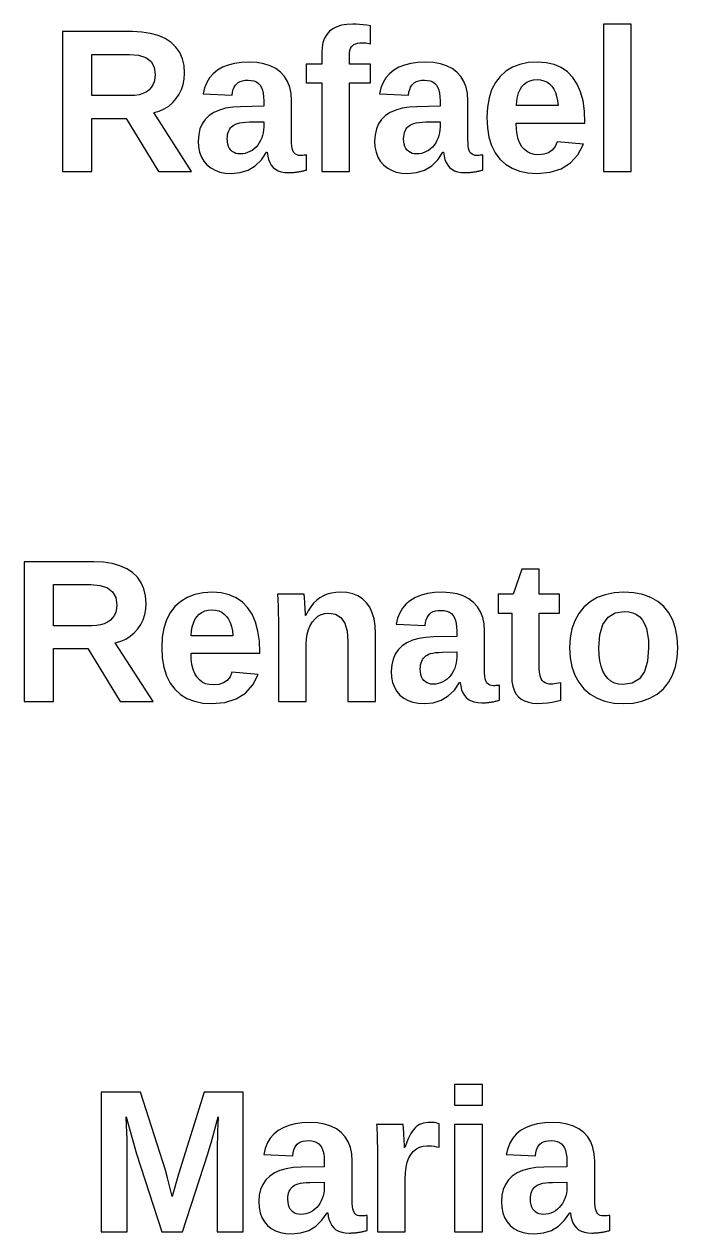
# Model space of a CAD drawing. Header units: metres. Extents: x 18 to 589, y 31 to 387.
# Drawn here: x 174.4 to 210.1, y 117.6 to 183.7 of the extents above; entities that cross this region are included whole.
import ezdxf

# ---------------------------------------------------------------- set-up
doc = ezdxf.new("R2010")
doc.units = ezdxf.units.M

msp = doc.modelspace()

# ---------------------------------------------------------------- linework, layer by layer
for p, q in [((180.278, 183.322), (176.459, 183.322)), ((176.459, 183.322), (176.459, 175.678)), ((180.8, 183.298), (180.278, 183.322)), ((181.272, 183.228), (180.8, 183.298)), ((191.057, 183.344), (190.905, 183.173)), ((191.244, 183.482), (191.057, 183.344)), ((191.466, 183.59), (191.244, 183.482)), ((191.723, 183.667), (191.466, 183.59)), ((192.015, 183.713), (191.723, 183.667)), ((192.343, 183.729), (192.015, 183.713)), ((192.518, 183.725), (192.343, 183.729)), ((192.703, 183.715), (192.518, 183.725)), ((192.896, 183.697), (192.703, 183.715)), ((193.098, 183.673), (192.896, 183.697)), ((193.308, 183.642), (193.098, 183.673)), ((193.308, 182.66), (193.308, 183.642)), ((207.569, 183.729), (206.045, 183.729)), ((206.045, 183.729), (206.045, 175.678)), ((207.569, 175.678), (207.569, 183.729)), ((181.694, 183.11), (181.272, 183.228)), ((182.067, 182.945), (181.694, 183.11)), ((182.389, 182.733), (182.067, 182.945)), ((182.656, 182.477), (182.389, 182.733)), ((190.701, 182.733), (190.651, 182.463)), ((190.786, 182.969), (190.701, 182.733)), ((190.905, 183.173), (190.786, 182.969)), ((192.313, 182.554), (192.386, 182.61)), ((192.386, 182.61), (192.478, 182.653)), ((192.478, 182.653), (192.588, 182.684)), ((192.588, 182.684), (192.716, 182.703)), ((192.716, 182.703), (192.863, 182.709)), ((192.863, 182.709), (192.952, 182.707)), ((192.952, 182.707), (193.041, 182.701)), ((193.041, 182.701), (193.13, 182.691)), ((193.13, 182.691), (193.219, 182.678)), ((193.219, 182.678), (193.308, 182.66)), ((178.06, 179.823), (178.06, 182.08)), ((178.06, 182.08), (180.11, 182.08)), ((180.11, 182.08), (180.618, 182.035)), ((180.618, 182.035), (181.013, 181.903)), ((182.864, 182.18), (182.656, 182.477)), ((183.013, 181.842), (182.864, 182.18)), ((190.651, 182.463), (190.634, 182.161)), ((190.634, 182.161), (190.634, 181.548)), ((192.153, 182.009), (192.159, 182.156)), ((192.153, 181.548), (192.153, 182.009)), ((192.159, 182.156), (192.178, 182.284)), ((192.178, 182.284), (192.21, 182.393)), ((192.21, 182.393), (192.255, 182.483)), ((192.255, 182.483), (192.313, 182.554)), ((181.013, 181.903), (181.295, 181.683)), ((181.295, 181.683), (181.464, 181.375)), ((181.464, 181.375), (181.521, 180.978)), ((183.102, 181.463), (183.013, 181.842)), ((183.132, 181.043), (183.102, 181.463)), ((185.201, 181.373), (184.927, 181.214)), ((185.511, 181.497), (185.201, 181.373)), ((185.859, 181.586), (185.511, 181.497)), ((186.244, 181.639), (185.859, 181.586)), ((186.666, 181.656), (186.244, 181.639)), ((187.09, 181.634), (186.666, 181.656)), ((187.474, 181.569), (187.09, 181.634)), ((187.817, 181.459), (187.474, 181.569)), ((188.119, 181.306), (187.817, 181.459)), ((188.38, 181.108), (188.119, 181.306)), ((190.634, 181.548), (189.777, 181.548)), ((189.777, 181.548), (189.777, 180.517)), ((193.308, 181.548), (192.153, 181.548)), ((193.308, 180.517), (193.308, 181.548)), ((194.849, 181.373), (194.575, 181.214)), ((195.159, 181.497), (194.849, 181.373)), ((195.507, 181.586), (195.159, 181.497)), ((195.892, 181.639), (195.507, 181.586)), ((196.314, 181.656), (195.892, 181.639)), ((196.738, 181.634), (196.314, 181.656)), ((197.122, 181.569), (196.738, 181.634)), ((197.465, 181.459), (197.122, 181.569)), ((197.767, 181.306), (197.465, 181.459)), ((198.028, 181.108), (197.767, 181.306)), ((201.064, 181.375), (200.703, 181.156)), ((201.473, 181.531), (201.064, 181.375)), ((201.93, 181.625), (201.473, 181.531)), ((202.435, 181.656), (201.93, 181.625)), ((202.917, 181.623), (202.435, 181.656)), ((203.351, 181.522), (202.917, 181.623)), ((203.737, 181.355), (203.351, 181.522)), ((204.076, 181.12), (203.737, 181.355)), ((181.507, 180.769), (181.465, 180.579)), ((181.521, 180.978), (181.507, 180.769)), ((183.059, 180.436), (183.114, 180.731)), ((183.114, 180.731), (183.132, 181.043)), ((184.496, 180.794), (184.339, 180.534)), ((184.692, 181.021), (184.496, 180.794)), ((184.927, 181.214), (184.692, 181.021)), ((186.174, 180.6), (186.298, 180.638)), ((186.298, 180.638), (186.441, 180.661)), ((186.441, 180.661), (186.601, 180.669)), ((186.601, 180.669), (186.773, 180.658)), ((186.773, 180.658), (186.925, 180.624)), ((186.925, 180.624), (187.056, 180.568)), ((188.597, 180.871), (188.38, 181.108)), ((188.766, 180.596), (188.597, 180.871)), ((194.144, 180.794), (193.987, 180.534)), ((194.34, 181.021), (194.144, 180.794)), ((194.575, 181.214), (194.34, 181.021)), ((195.822, 180.6), (195.946, 180.638)), ((195.946, 180.638), (196.089, 180.661)), ((196.089, 180.661), (196.249, 180.669)), ((196.249, 180.669), (196.421, 180.658)), ((196.421, 180.658), (196.573, 180.624)), ((196.573, 180.624), (196.704, 180.568)), ((198.245, 180.871), (198.028, 181.108)), ((198.414, 180.596), (198.245, 180.871)), ((200.39, 180.875), (200.13, 180.536)), ((200.703, 181.156), (200.39, 180.875)), ((201.858, 180.561), (202.024, 180.636)), ((202.024, 180.636), (202.209, 180.681)), ((202.209, 180.681), (202.414, 180.696)), ((202.414, 180.696), (202.607, 180.682)), ((202.607, 180.682), (202.784, 180.639)), ((202.784, 180.639), (202.945, 180.568)), ((204.367, 180.818), (204.076, 181.12)), ((204.607, 180.452), (204.367, 180.818)), ((181.022, 180.017), (180.844, 179.932)), ((181.174, 180.126), (181.022, 180.017)), ((181.299, 180.258), (181.174, 180.126)), ((181.396, 180.409), (181.299, 180.258)), ((181.465, 180.579), (181.396, 180.409)), ((182.84, 179.899), (182.968, 180.159)), ((182.968, 180.159), (183.059, 180.436)), ((184.222, 180.241), (184.143, 179.915)), ((184.339, 180.534), (184.222, 180.241)), ((185.733, 179.839), (185.758, 180.007)), ((185.758, 180.007), (185.796, 180.154)), ((185.796, 180.154), (185.845, 180.282)), ((185.845, 180.282), (185.907, 180.389)), ((185.907, 180.389), (185.98, 180.476)), ((185.98, 180.476), (186.068, 180.546)), ((186.068, 180.546), (186.174, 180.6)), ((187.056, 180.568), (187.167, 180.49)), ((187.167, 180.49), (187.257, 180.39)), ((187.257, 180.39), (187.33, 180.266)), ((187.33, 180.266), (187.386, 180.119)), ((187.386, 180.119), (187.426, 179.948)), ((188.886, 180.285), (188.766, 180.596)), ((188.958, 179.937), (188.886, 180.285)), ((189.777, 180.517), (190.634, 180.517)), ((190.634, 180.517), (190.634, 175.678)), ((192.153, 180.517), (193.308, 180.517)), ((192.153, 175.678), (192.153, 180.517)), ((193.87, 180.241), (193.791, 179.915)), ((193.987, 180.534), (193.87, 180.241)), ((195.381, 179.839), (195.406, 180.007)), ((195.406, 180.007), (195.444, 180.154)), ((195.444, 180.154), (195.493, 180.282)), ((195.493, 180.282), (195.554, 180.389)), ((195.554, 180.389), (195.628, 180.476)), ((195.628, 180.476), (195.716, 180.546)), ((195.716, 180.546), (195.822, 180.6)), ((196.704, 180.568), (196.815, 180.49)), ((196.815, 180.49), (196.905, 180.39)), ((196.905, 180.39), (196.978, 180.266)), ((196.978, 180.266), (197.034, 180.119)), ((197.034, 180.119), (197.074, 179.948)), ((198.534, 180.285), (198.414, 180.596)), ((198.606, 179.937), (198.534, 180.285)), ((199.928, 180.143), (199.784, 179.696)), ((200.13, 180.536), (199.928, 180.143)), ((201.337, 179.765), (201.398, 179.975)), ((201.398, 179.975), (201.481, 180.16)), ((201.481, 180.16), (201.586, 180.322)), ((201.586, 180.322), (201.712, 180.457)), ((201.712, 180.457), (201.858, 180.561)), ((202.945, 180.568), (203.089, 180.469)), ((203.089, 180.469), (203.217, 180.341)), ((203.217, 180.341), (203.326, 180.184)), ((203.326, 180.184), (203.414, 180)), ((203.414, 180), (203.483, 179.786)), ((204.794, 180.023), (204.607, 180.452)), ((204.927, 179.532), (204.794, 180.023)), ((180.154, 179.823), (178.06, 179.823)), ((180.41, 179.835), (180.154, 179.823)), ((180.64, 179.871), (180.41, 179.835)), ((180.844, 179.932), (180.64, 179.871)), ((182.261, 179.254), (182.481, 179.44)), ((182.481, 179.44), (182.676, 179.657)), ((182.676, 179.657), (182.84, 179.899)), ((184.143, 179.915), (185.733, 179.839)), ((187.426, 179.948), (187.45, 179.753)), ((187.45, 179.753), (187.458, 179.535)), ((187.458, 179.535), (187.458, 179.237)), ((188.982, 179.551), (188.958, 179.937)), ((188.982, 177.414), (188.982, 179.551)), ((193.791, 179.915), (195.381, 179.839)), ((197.074, 179.948), (197.098, 179.753)), ((197.098, 179.753), (197.106, 179.535)), ((197.106, 179.535), (197.106, 179.237)), ((198.63, 179.551), (198.606, 179.937)), ((198.63, 177.414), (198.63, 179.551)), ((199.784, 179.696), (199.697, 179.195)), ((201.28, 179.275), (201.297, 179.532)), ((201.297, 179.532), (201.337, 179.765)), ((203.483, 179.786), (203.531, 179.545)), ((203.531, 179.545), (203.558, 179.275)), ((205.007, 178.979), (204.927, 179.532)), ((181.445, 178.89), (181.742, 178.979)), ((183.512, 175.678), (181.445, 178.89)), ((181.742, 178.979), (182.014, 179.101)), ((182.014, 179.101), (182.261, 179.254)), ((184.472, 178.727), (184.258, 178.518)), ((184.731, 178.899), (184.472, 178.727)), ((185.032, 179.034), (184.731, 178.899)), ((185.377, 179.132), (185.032, 179.034)), ((185.764, 179.192), (185.377, 179.132)), ((186.194, 179.215), (185.764, 179.192)), ((187.458, 179.237), (186.194, 179.215)), ((194.12, 178.727), (193.906, 178.518)), ((194.379, 178.899), (194.12, 178.727)), ((194.68, 179.034), (194.379, 178.899)), ((195.025, 179.132), (194.68, 179.034)), ((195.412, 179.192), (195.025, 179.132)), ((195.842, 179.215), (195.412, 179.192)), ((197.106, 179.237), (195.842, 179.215)), ((199.697, 179.195), (199.669, 178.64)), ((199.669, 178.64), (199.697, 178.068)), ((203.558, 179.275), (201.28, 179.275)), ((205.034, 178.363), (205.007, 178.979)), ((178.06, 178.58), (179.937, 178.58)), ((178.06, 175.678), (178.06, 178.58)), ((179.937, 178.58), (181.711, 175.678)), ((183.973, 177.998), (183.901, 177.685)), ((184.091, 178.275), (183.973, 177.998)), ((184.258, 178.518), (184.091, 178.275)), ((185.542, 177.895), (185.584, 177.978)), ((185.584, 177.978), (185.635, 178.052)), ((185.635, 178.052), (185.694, 178.118)), ((185.694, 178.118), (185.762, 178.176)), ((185.762, 178.176), (185.838, 178.226)), ((185.838, 178.226), (185.923, 178.268)), ((185.923, 178.268), (186.024, 178.303)), ((186.024, 178.303), (186.15, 178.333)), ((186.15, 178.333), (186.301, 178.356)), ((186.301, 178.356), (186.477, 178.373)), ((186.477, 178.373), (186.677, 178.385)), ((186.677, 178.385), (187.458, 178.396)), ((187.458, 178.098), (187.451, 177.945)), ((187.458, 178.396), (187.458, 178.098)), ((193.621, 177.998), (193.549, 177.685)), ((193.739, 178.275), (193.621, 177.998)), ((193.906, 178.518), (193.739, 178.275)), ((195.19, 177.895), (195.232, 177.978)), ((195.232, 177.978), (195.283, 178.052)), ((195.283, 178.052), (195.342, 178.118)), ((195.342, 178.118), (195.41, 178.176)), ((195.41, 178.176), (195.486, 178.226)), ((195.486, 178.226), (195.571, 178.268)), ((195.571, 178.268), (195.672, 178.303)), ((195.672, 178.303), (195.798, 178.333)), ((195.798, 178.333), (195.949, 178.356)), ((195.949, 178.356), (196.125, 178.373)), ((196.125, 178.373), (196.325, 178.385)), ((196.325, 178.385), (197.106, 178.396)), ((197.106, 178.098), (197.099, 177.945)), ((197.106, 178.396), (197.106, 178.098)), ((199.697, 178.068), (199.782, 177.553)), ((201.282, 177.994), (201.269, 178.32)), ((201.269, 178.32), (205.034, 178.32)), ((201.32, 177.702), (201.282, 177.994)), ((205.034, 178.32), (205.034, 178.363)), ((183.901, 177.685), (183.878, 177.338)), ((183.878, 177.338), (183.897, 177.017)), ((185.467, 177.457), (185.472, 177.582)), ((185.475, 177.299), (185.467, 177.457)), ((185.472, 177.582), (185.486, 177.697)), ((185.486, 177.697), (185.509, 177.801)), ((185.509, 177.801), (185.542, 177.895)), ((187.29, 177.368), (187.218, 177.236)), ((187.35, 177.507), (187.29, 177.368)), ((187.398, 177.65), (187.35, 177.507)), ((187.431, 177.796), (187.398, 177.65)), ((187.451, 177.945), (187.431, 177.796)), ((188.987, 177.229), (188.982, 177.414)), ((193.549, 177.685), (193.526, 177.338)), ((193.526, 177.338), (193.545, 177.017)), ((195.115, 177.457), (195.12, 177.582)), ((195.123, 177.299), (195.115, 177.457)), ((195.12, 177.582), (195.134, 177.697)), ((195.134, 177.697), (195.157, 177.801)), ((195.157, 177.801), (195.19, 177.895)), ((196.938, 177.368), (196.866, 177.236)), ((196.998, 177.507), (196.938, 177.368)), ((197.045, 177.65), (196.998, 177.507)), ((197.079, 177.796), (197.045, 177.65)), ((197.099, 177.945), (197.079, 177.796)), ((198.635, 177.229), (198.63, 177.414)), ((199.782, 177.553), (199.924, 177.096)), ((201.383, 177.443), (201.32, 177.702)), ((201.472, 177.218), (201.383, 177.443)), ((183.897, 177.017), (183.954, 176.726)), ((183.954, 176.726), (184.049, 176.465)), ((185.498, 177.158), (185.475, 177.299)), ((185.536, 177.033), (185.498, 177.158)), ((185.59, 176.926), (185.536, 177.033)), ((185.66, 176.836), (185.59, 176.926)), ((185.742, 176.763), (185.66, 176.836)), ((185.834, 176.706), (185.742, 176.763)), ((185.937, 176.665), (185.834, 176.706)), ((186.049, 176.641), (185.937, 176.665)), ((186.449, 176.664), (186.313, 176.641)), ((186.58, 176.703), (186.449, 176.664)), ((186.705, 176.758), (186.58, 176.703)), ((186.826, 176.828), (186.705, 176.758)), ((186.939, 176.912), (186.826, 176.828)), ((187.042, 177.008), (186.939, 176.912)), ((187.135, 177.116), (187.042, 177.008)), ((187.218, 177.236), (187.135, 177.116)), ((187.333, 176.309), (187.615, 176.725)), ((187.615, 176.725), (187.648, 176.725)), ((187.648, 176.725), (187.678, 176.516)), ((189, 177.068), (188.987, 177.229)), ((189.023, 176.932), (189, 177.068)), ((189.054, 176.82), (189.023, 176.932)), ((189.094, 176.733), (189.054, 176.82)), ((189.144, 176.666), (189.094, 176.733)), ((189.207, 176.613), (189.144, 176.666)), ((193.545, 177.017), (193.602, 176.726)), ((193.602, 176.726), (193.697, 176.465)), ((195.146, 177.158), (195.123, 177.299)), ((195.184, 177.033), (195.146, 177.158)), ((195.238, 176.926), (195.184, 177.033)), ((195.308, 176.836), (195.238, 176.926)), ((195.39, 176.763), (195.308, 176.836)), ((195.482, 176.706), (195.39, 176.763)), ((195.585, 176.665), (195.482, 176.706)), ((195.697, 176.641), (195.585, 176.665)), ((196.097, 176.664), (195.961, 176.641)), ((196.228, 176.703), (196.097, 176.664)), ((196.353, 176.758), (196.228, 176.703)), ((196.474, 176.828), (196.353, 176.758)), ((196.587, 176.912), (196.474, 176.828)), ((196.69, 177.008), (196.587, 176.912)), ((196.783, 177.116), (196.69, 177.008)), ((196.866, 177.236), (196.783, 177.116)), ((196.981, 176.309), (197.263, 176.725)), ((197.263, 176.725), (197.296, 176.725)), ((197.296, 176.725), (197.326, 176.516)), ((198.648, 177.068), (198.635, 177.229)), ((198.67, 176.932), (198.648, 177.068)), ((198.702, 176.82), (198.67, 176.932)), ((198.742, 176.733), (198.702, 176.82)), ((198.792, 176.666), (198.742, 176.733)), ((198.855, 176.613), (198.792, 176.666)), ((199.924, 177.096), (200.123, 176.696)), ((200.123, 176.696), (200.379, 176.353)), ((201.586, 177.026), (201.472, 177.218)), ((201.724, 176.869), (201.586, 177.026)), ((201.883, 176.747), (201.724, 176.869)), ((202.064, 176.659), (201.883, 176.747)), ((202.266, 176.607), (202.064, 176.659)), ((203.041, 176.701), (202.789, 176.617)), ((203.245, 176.841), (203.041, 176.701)), ((203.401, 177.037), (203.245, 176.841)), ((203.51, 177.289), (203.401, 177.037)), ((204.947, 177.164), (203.51, 177.289)), ((204.646, 176.59), (204.947, 177.164)), ((184.049, 176.465), (184.183, 176.234)), ((184.183, 176.234), (184.355, 176.033)), ((184.355, 176.033), (184.561, 175.866)), ((186.172, 176.633), (186.049, 176.641)), ((186.313, 176.641), (186.172, 176.633)), ((186.613, 175.754), (186.999, 175.985)), ((186.999, 175.985), (187.333, 176.309)), ((187.678, 176.516), (187.727, 176.329)), ((187.727, 176.329), (187.792, 176.163)), ((187.792, 176.163), (187.875, 176.018)), ((187.875, 176.018), (187.976, 175.895)), ((189.281, 176.576), (189.207, 176.613)), ((189.367, 176.553), (189.281, 176.576)), ((189.465, 176.546), (189.367, 176.553)), ((189.534, 176.547), (189.465, 176.546)), ((189.602, 176.551), (189.534, 176.547)), ((189.67, 176.558), (189.602, 176.551)), ((189.736, 176.567), (189.67, 176.558)), ((189.802, 176.579), (189.736, 176.567)), ((189.802, 175.754), (189.802, 176.579)), ((193.697, 176.465), (193.831, 176.234)), ((193.831, 176.234), (194.003, 176.033)), ((194.003, 176.033), (194.209, 175.866)), ((195.82, 176.633), (195.697, 176.641)), ((195.961, 176.641), (195.82, 176.633)), ((196.261, 175.754), (196.647, 175.985)), ((196.647, 175.985), (196.981, 176.309)), ((197.326, 176.516), (197.374, 176.329)), ((197.374, 176.329), (197.44, 176.163)), ((197.44, 176.163), (197.523, 176.018)), ((197.523, 176.018), (197.624, 175.895)), ((198.929, 176.576), (198.855, 176.613)), ((199.015, 176.553), (198.929, 176.576)), ((199.113, 176.546), (199.015, 176.553)), ((199.182, 176.547), (199.113, 176.546)), ((199.25, 176.551), (199.182, 176.547)), ((199.318, 176.558), (199.25, 176.551)), ((199.384, 176.567), (199.318, 176.558)), ((199.45, 176.579), (199.384, 176.567)), ((199.45, 175.754), (199.45, 176.579)), ((200.379, 176.353), (200.688, 176.071)), ((200.688, 176.071), (201.046, 175.852)), ((202.49, 176.589), (202.266, 176.607)), ((202.789, 176.617), (202.49, 176.589)), ((203.736, 175.825), (204.242, 176.144)), ((204.242, 176.144), (204.646, 176.59)), ((176.459, 175.678), (178.06, 175.678)), ((181.711, 175.678), (183.512, 175.678)), ((184.561, 175.866), (184.797, 175.736)), ((184.797, 175.736), (185.063, 175.644)), ((185.063, 175.644), (185.358, 175.588)), ((185.358, 175.588), (185.684, 175.57)), ((185.684, 175.57), (186.175, 175.616)), ((186.175, 175.616), (186.613, 175.754)), ((187.976, 175.895), (188.098, 175.793)), ((188.098, 175.793), (188.244, 175.714)), ((188.244, 175.714), (188.413, 175.658)), ((188.413, 175.658), (188.607, 175.624)), ((188.607, 175.624), (188.825, 175.613)), ((188.825, 175.613), (188.889, 175.613)), ((188.889, 175.613), (188.949, 175.615)), ((188.949, 175.615), (189.006, 175.617)), ((189.006, 175.617), (189.06, 175.62)), ((189.06, 175.62), (189.11, 175.624)), ((189.11, 175.624), (189.158, 175.628)), ((189.158, 175.628), (189.205, 175.633)), ((189.205, 175.633), (189.252, 175.639)), ((189.252, 175.639), (189.297, 175.645)), ((189.297, 175.645), (189.341, 175.651)), ((189.341, 175.651), (189.384, 175.658)), ((189.384, 175.658), (189.427, 175.666)), ((189.427, 175.666), (189.471, 175.674)), ((189.471, 175.674), (189.514, 175.684)), ((189.514, 175.684), (189.558, 175.694)), ((189.558, 175.694), (189.602, 175.705)), ((189.602, 175.705), (189.649, 175.717)), ((189.649, 175.717), (189.698, 175.729)), ((189.698, 175.729), (189.749, 175.741)), ((189.749, 175.741), (189.802, 175.754)), ((190.634, 175.678), (192.153, 175.678)), ((194.209, 175.866), (194.445, 175.736)), ((194.445, 175.736), (194.711, 175.644)), ((194.711, 175.644), (195.006, 175.588)), ((195.006, 175.588), (195.332, 175.57)), ((195.332, 175.57), (195.822, 175.616)), ((195.822, 175.616), (196.261, 175.754)), ((197.624, 175.895), (197.746, 175.793)), ((197.746, 175.793), (197.891, 175.714)), ((197.891, 175.714), (198.061, 175.658)), ((198.061, 175.658), (198.255, 175.624)), ((198.255, 175.624), (198.473, 175.613)), ((198.473, 175.613), (198.537, 175.613)), ((198.537, 175.613), (198.597, 175.615)), ((198.597, 175.615), (198.654, 175.617)), ((198.654, 175.617), (198.707, 175.62)), ((198.707, 175.62), (198.758, 175.624)), ((198.758, 175.624), (198.806, 175.628)), ((198.806, 175.628), (198.853, 175.633)), ((198.853, 175.633), (198.9, 175.639)), ((198.9, 175.639), (198.945, 175.645)), ((198.945, 175.645), (198.989, 175.651)), ((198.989, 175.651), (199.032, 175.658)), ((199.032, 175.658), (199.075, 175.666)), ((199.075, 175.666), (199.119, 175.674)), ((199.119, 175.674), (199.162, 175.684)), ((199.162, 175.684), (199.205, 175.694)), ((199.205, 175.694), (199.25, 175.705)), ((199.25, 175.705), (199.297, 175.717)), ((199.297, 175.717), (199.345, 175.729)), ((199.345, 175.729), (199.396, 175.741)), ((199.396, 175.741), (199.45, 175.754)), ((201.046, 175.852), (201.453, 175.695)), ((201.453, 175.695), (201.909, 175.601)), ((201.909, 175.601), (202.414, 175.57)), ((202.414, 175.57), (203.126, 175.633)), ((203.126, 175.633), (203.736, 175.825)), ((206.045, 175.678), (207.569, 175.678)), ((178.175, 154.322), (174.356, 154.322)), ((174.356, 154.322), (174.356, 146.678)), ((178.697, 154.298), (178.175, 154.322)), ((179.169, 154.228), (178.697, 154.298)), ((179.591, 154.11), (179.169, 154.228)), ((179.963, 153.945), (179.591, 154.11)), ((180.285, 153.733), (179.963, 153.945)), ((180.553, 153.477), (180.285, 153.733)), ((201.578, 153.926), (201.101, 152.548)), ((202.533, 153.926), (201.578, 153.926)), ((202.533, 152.548), (202.533, 153.926)), ((175.956, 150.823), (175.956, 153.08)), ((175.956, 153.08), (178.007, 153.08)), ((178.007, 153.08), (178.515, 153.035)), ((178.515, 153.035), (178.91, 152.903)), ((178.91, 152.903), (179.192, 152.683)), ((180.761, 153.18), (180.553, 153.477)), ((180.91, 152.842), (180.761, 153.18)), ((180.999, 152.463), (180.91, 152.842)), ((179.192, 152.683), (179.361, 152.375)), ((179.361, 152.375), (179.417, 151.978)), ((181.029, 152.043), (180.999, 152.463)), ((183.278, 152.375), (182.917, 152.156)), ((183.687, 152.531), (183.278, 152.375)), ((184.144, 152.625), (183.687, 152.531)), ((184.649, 152.656), (184.144, 152.625)), ((185.131, 152.623), (184.649, 152.656)), ((185.565, 152.522), (185.131, 152.623)), ((185.951, 152.355), (185.565, 152.522)), ((186.29, 152.12), (185.951, 152.355)), ((189.67, 152.548), (188.216, 152.548)), ((188.216, 152.548), (188.222, 152.45)), ((188.222, 152.45), (188.228, 152.347)), ((188.228, 152.347), (188.234, 152.239)), ((188.234, 152.239), (188.24, 152.126)), ((189.676, 152.493), (189.67, 152.548)), ((189.684, 152.41), (189.676, 152.493)), ((189.693, 152.3), (189.684, 152.41)), ((189.703, 152.162), (189.693, 152.3)), ((190.357, 152.222), (190.189, 152.056)), ((190.538, 152.358), (190.357, 152.222)), ((190.731, 152.467), (190.538, 152.358)), ((190.939, 152.552), (190.731, 152.467)), ((191.162, 152.613), (190.939, 152.552)), ((191.399, 152.65), (191.162, 152.613)), ((191.65, 152.662), (191.399, 152.65)), ((192.006, 152.639), (191.65, 152.662)), ((192.327, 152.57), (192.006, 152.639)), ((192.613, 152.455), (192.327, 152.57)), ((192.865, 152.294), (192.613, 152.455)), ((193.082, 152.087), (192.865, 152.294)), ((195.487, 152.214), (195.251, 152.021)), ((195.76, 152.373), (195.487, 152.214)), ((196.071, 152.497), (195.76, 152.373)), ((196.418, 152.586), (196.071, 152.497)), ((196.803, 152.639), (196.418, 152.586)), ((197.225, 152.656), (196.803, 152.639)), ((197.65, 152.634), (197.225, 152.656)), ((198.033, 152.569), (197.65, 152.634)), ((198.376, 152.459), (198.033, 152.569)), ((198.678, 152.306), (198.376, 152.459)), ((198.94, 152.108), (198.678, 152.306)), ((201.101, 152.548), (200.282, 152.548)), ((200.282, 152.548), (200.282, 151.517)), ((203.645, 152.548), (202.533, 152.548)), ((203.645, 151.517), (203.645, 152.548)), ((205.699, 152.364), (205.312, 152.137)), ((206.137, 152.527), (205.699, 152.364)), ((206.624, 152.624), (206.137, 152.527)), ((207.161, 152.656), (206.624, 152.624)), ((207.709, 152.625), (207.161, 152.656)), ((208.202, 152.531), (207.709, 152.625)), ((208.641, 152.374), (208.202, 152.531)), ((209.025, 152.155), (208.641, 152.374)), ((179.362, 151.579), (179.292, 151.409)), ((179.404, 151.769), (179.362, 151.579)), ((179.417, 151.978), (179.404, 151.769)), ((180.956, 151.436), (181.01, 151.731)), ((181.01, 151.731), (181.029, 152.043)), ((182.344, 151.536), (182.142, 151.143)), ((182.604, 151.875), (182.344, 151.536)), ((182.917, 152.156), (182.604, 151.875)), ((183.926, 151.457), (184.072, 151.561)), ((184.072, 151.561), (184.238, 151.636)), ((184.238, 151.636), (184.423, 151.681)), ((184.423, 151.681), (184.628, 151.696)), ((184.628, 151.696), (184.821, 151.682)), ((184.821, 151.682), (184.998, 151.639)), ((184.998, 151.639), (185.159, 151.568)), ((185.159, 151.568), (185.303, 151.469)), ((186.581, 151.818), (186.29, 152.12)), ((186.821, 151.452), (186.581, 151.818)), ((188.24, 152.126), (188.245, 152.008)), ((188.245, 152.008), (188.25, 151.881)), ((188.25, 151.881), (188.254, 151.74)), ((188.254, 151.74), (188.257, 151.585)), ((188.257, 151.585), (188.258, 151.417)), ((189.713, 151.997), (189.703, 152.162)), ((189.723, 151.829), (189.713, 151.997)), ((189.73, 151.684), (189.723, 151.829)), ((189.736, 151.561), (189.73, 151.684)), ((189.739, 151.46), (189.736, 151.561)), ((189.892, 151.636), (189.762, 151.381)), ((190.034, 151.861), (189.892, 151.636)), ((190.189, 152.056), (190.034, 151.861)), ((190.802, 151.498), (191.015, 151.517)), ((191.015, 151.517), (191.392, 151.455)), ((193.262, 151.835), (193.082, 152.087)), ((193.401, 151.542), (193.262, 151.835)), ((193.501, 151.205), (193.401, 151.542)), ((194.898, 151.534), (194.781, 151.241)), ((195.055, 151.794), (194.898, 151.534)), ((195.251, 152.021), (195.055, 151.794)), ((196.539, 151.476), (196.627, 151.546)), ((196.627, 151.546), (196.733, 151.6)), ((196.733, 151.6), (196.858, 151.638)), ((196.858, 151.638), (197, 151.661)), ((197, 151.661), (197.16, 151.669)), ((197.16, 151.669), (197.332, 151.658)), ((197.332, 151.658), (197.484, 151.624)), ((197.484, 151.624), (197.615, 151.568)), ((197.615, 151.568), (197.726, 151.49)), ((199.156, 151.871), (198.94, 152.108)), ((199.325, 151.596), (199.156, 151.871)), ((199.445, 151.285), (199.325, 151.596)), ((200.282, 151.517), (201.025, 151.517)), ((201.025, 151.517), (201.025, 148.056)), ((202.533, 148.468), (202.533, 151.517)), ((202.533, 151.517), (203.645, 151.517)), ((204.974, 151.845), (204.693, 151.497)), ((205.312, 152.137), (204.974, 151.845)), ((206.294, 151.291), (206.683, 151.53)), ((206.683, 151.53), (207.182, 151.609)), ((207.182, 151.609), (207.431, 151.59)), ((207.431, 151.59), (207.654, 151.534)), ((207.654, 151.534), (207.852, 151.439)), ((209.355, 151.872), (209.025, 152.155)), ((209.628, 151.531), (209.355, 151.872)), ((209.839, 151.135), (209.628, 151.531)), ((178.536, 150.871), (178.306, 150.835)), ((178.74, 150.932), (178.536, 150.871)), ((178.918, 151.017), (178.74, 150.932)), ((179.07, 151.126), (178.918, 151.017)), ((179.195, 151.258), (179.07, 151.126)), ((179.292, 151.409), (179.195, 151.258)), ((180.573, 150.657), (180.737, 150.899)), ((180.737, 150.899), (180.865, 151.159)), ((180.865, 151.159), (180.956, 151.436)), ((182.142, 151.143), (181.998, 150.696)), ((183.551, 150.765), (183.612, 150.975)), ((183.612, 150.975), (183.695, 151.16)), ((183.695, 151.16), (183.8, 151.322)), ((183.8, 151.322), (183.926, 151.457)), ((185.303, 151.469), (185.431, 151.341)), ((185.431, 151.341), (185.54, 151.184)), ((185.54, 151.184), (185.629, 151)), ((185.629, 151), (185.697, 150.786)), ((187.008, 151.023), (186.821, 151.452)), ((187.141, 150.532), (187.008, 151.023)), ((188.258, 151.417), (188.259, 151.235)), ((188.259, 151.235), (188.259, 146.678)), ((189.74, 151.381), (189.739, 151.46)), ((189.762, 151.381), (189.74, 151.381)), ((190.001, 150.842), (190.123, 151.042)), ((190.123, 151.042), (190.267, 151.213)), ((190.267, 151.213), (190.428, 151.346)), ((190.428, 151.346), (190.607, 151.441)), ((190.607, 151.441), (190.802, 151.498)), ((191.392, 151.455), (191.685, 151.27)), ((191.685, 151.27), (191.894, 150.96)), ((191.894, 150.96), (192.02, 150.528)), ((193.561, 150.826), (193.501, 151.205)), ((194.781, 151.241), (194.703, 150.915)), ((194.703, 150.915), (196.292, 150.839)), ((196.292, 150.839), (196.318, 151.007)), ((196.318, 151.007), (196.355, 151.154)), ((196.355, 151.154), (196.404, 151.282)), ((196.404, 151.282), (196.466, 151.389)), ((196.466, 151.389), (196.539, 151.476)), ((197.726, 151.49), (197.817, 151.39)), ((197.817, 151.39), (197.889, 151.266)), ((197.889, 151.266), (197.945, 151.119)), ((197.945, 151.119), (197.985, 150.948)), ((197.985, 150.948), (198.009, 150.753)), ((199.518, 150.937), (199.445, 151.285)), ((199.542, 150.551), (199.518, 150.937)), ((204.475, 151.1), (204.318, 150.654)), ((204.693, 151.497), (204.475, 151.1)), ((205.849, 150.335), (206.016, 150.893)), ((206.016, 150.893), (206.294, 151.291)), ((207.852, 151.439), (208.026, 151.307)), ((208.026, 151.307), (208.175, 151.137)), ((208.175, 151.137), (208.298, 150.926)), ((208.298, 150.926), (208.394, 150.668)), ((209.991, 150.685), (209.839, 151.135)), ((178.05, 150.823), (175.956, 150.823)), ((178.306, 150.835), (178.05, 150.823)), ((179.911, 150.101), (180.157, 150.254)), ((180.157, 150.254), (180.378, 150.44)), ((180.378, 150.44), (180.573, 150.657)), ((181.912, 150.195), (181.883, 149.64)), ((181.998, 150.696), (181.912, 150.195)), ((183.494, 150.275), (183.511, 150.532)), ((185.772, 150.275), (183.494, 150.275)), ((183.511, 150.532), (183.551, 150.765)), ((185.697, 150.786), (185.745, 150.545)), ((185.745, 150.545), (185.772, 150.275)), ((187.221, 149.979), (187.141, 150.532)), ((189.797, 150.111), (189.838, 150.376)), ((189.838, 150.376), (189.906, 150.62)), ((189.906, 150.62), (190.001, 150.842)), ((192.02, 150.528), (192.062, 149.971)), ((193.581, 150.405), (193.561, 150.826)), ((193.581, 146.678), (193.581, 150.405)), ((196.323, 150.192), (195.936, 150.132)), ((196.753, 150.215), (196.323, 150.192)), ((198.017, 150.237), (196.753, 150.215)), ((198.009, 150.753), (198.017, 150.535)), ((198.017, 150.535), (198.017, 150.237)), ((199.542, 148.414), (199.542, 150.551)), ((204.318, 150.654), (204.225, 150.16)), ((205.794, 149.618), (205.849, 150.335)), ((208.394, 150.668), (208.462, 150.364)), ((208.462, 150.364), (208.503, 150.014)), ((210.082, 150.179), (209.991, 150.685)), ((175.956, 149.58), (177.833, 149.58)), ((175.956, 146.678), (175.956, 149.58)), ((177.833, 149.58), (179.607, 146.678)), ((179.341, 149.89), (179.639, 149.979)), ((181.408, 146.678), (179.341, 149.89)), ((179.639, 149.979), (179.911, 150.101)), ((181.883, 149.64), (181.911, 149.068)), ((187.248, 149.363), (187.221, 149.979)), ((189.784, 149.824), (189.797, 150.111)), ((189.784, 146.678), (189.784, 149.824)), ((192.062, 149.971), (192.062, 146.678)), ((195.031, 149.727), (194.817, 149.518)), ((195.29, 149.899), (195.031, 149.727)), ((195.592, 150.034), (195.29, 149.899)), ((195.936, 150.132), (195.592, 150.034)), ((204.225, 150.16), (204.193, 149.618)), ((204.193, 149.618), (204.225, 149.074)), ((205.807, 149.244), (205.794, 149.618)), ((208.517, 149.618), (208.461, 148.896)), ((208.503, 150.014), (208.517, 149.618)), ((210.08, 149.072), (210.112, 149.618)), ((210.112, 149.618), (210.082, 150.179)), ((181.911, 149.068), (181.996, 148.553)), ((183.496, 148.994), (183.483, 149.32)), ((183.483, 149.32), (187.248, 149.32)), ((183.534, 148.702), (183.496, 148.994)), ((187.248, 149.32), (187.248, 149.363)), ((194.532, 148.998), (194.461, 148.685)), ((194.651, 149.275), (194.532, 148.998)), ((194.817, 149.518), (194.651, 149.275)), ((196.068, 148.801), (196.101, 148.895)), ((196.101, 148.895), (196.143, 148.978)), ((196.143, 148.978), (196.194, 149.052)), ((196.194, 149.052), (196.253, 149.118)), ((196.253, 149.118), (196.321, 149.176)), ((196.321, 149.176), (196.397, 149.226)), ((196.397, 149.226), (196.482, 149.268)), ((196.482, 149.268), (196.583, 149.303)), ((196.583, 149.303), (196.709, 149.333)), ((196.709, 149.333), (196.86, 149.356)), ((196.86, 149.356), (197.036, 149.373)), ((197.036, 149.373), (197.236, 149.385)), ((197.236, 149.385), (198.017, 149.396)), ((198.011, 148.945), (197.99, 148.796)), ((198.017, 149.098), (198.011, 148.945)), ((198.017, 149.396), (198.017, 149.098)), ((204.225, 149.074), (204.318, 148.578)), ((205.848, 148.908), (205.807, 149.244)), ((205.916, 148.609), (205.848, 148.908)), ((208.461, 148.896), (208.292, 148.334)), ((209.985, 148.575), (210.08, 149.072)), ((181.996, 148.553), (182.139, 148.096)), ((183.597, 148.443), (183.534, 148.702)), ((183.686, 148.218), (183.597, 148.443)), ((183.8, 148.026), (183.686, 148.218)), ((185.724, 148.289), (185.615, 148.037)), ((187.161, 148.164), (185.724, 148.289)), ((194.461, 148.685), (194.437, 148.338)), ((194.437, 148.338), (194.456, 148.017)), ((196.026, 148.457), (196.031, 148.582)), ((196.034, 148.299), (196.026, 148.457)), ((196.031, 148.582), (196.045, 148.697)), ((196.057, 148.158), (196.034, 148.299)), ((196.045, 148.697), (196.068, 148.801)), ((197.777, 148.236), (197.694, 148.116)), ((197.849, 148.368), (197.777, 148.236)), ((197.91, 148.507), (197.849, 148.368)), ((197.957, 148.65), (197.91, 148.507)), ((197.99, 148.796), (197.957, 148.65)), ((199.546, 148.229), (199.542, 148.414)), ((199.56, 148.068), (199.546, 148.229)), ((202.539, 148.306), (202.533, 148.468)), ((202.559, 148.161), (202.539, 148.306)), ((204.318, 148.578), (204.475, 148.131)), ((206.011, 148.348), (205.916, 148.609)), ((206.133, 148.124), (206.011, 148.348)), ((208.292, 148.334), (208.011, 147.932)), ((209.827, 148.128), (209.985, 148.575)), ((182.139, 148.096), (182.337, 147.696)), ((182.337, 147.696), (182.593, 147.353)), ((183.938, 147.869), (183.8, 148.026)), ((184.097, 147.747), (183.938, 147.869)), ((184.278, 147.659), (184.097, 147.747)), ((184.48, 147.607), (184.278, 147.659)), ((184.704, 147.589), (184.48, 147.607)), ((185.003, 147.617), (184.704, 147.589)), ((185.255, 147.701), (185.003, 147.617)), ((185.459, 147.841), (185.255, 147.701)), ((185.615, 148.037), (185.459, 147.841)), ((186.456, 147.144), (186.86, 147.59)), ((186.86, 147.59), (187.161, 148.164)), ((194.456, 148.017), (194.513, 147.726)), ((194.513, 147.726), (194.609, 147.465)), ((196.096, 148.033), (196.057, 148.158)), ((196.15, 147.926), (196.096, 148.033)), ((196.219, 147.836), (196.15, 147.926)), ((196.301, 147.763), (196.219, 147.836)), ((196.393, 147.706), (196.301, 147.763)), ((196.496, 147.665), (196.393, 147.706)), ((196.609, 147.641), (196.496, 147.665)), ((196.732, 147.633), (196.609, 147.641)), ((196.872, 147.641), (196.732, 147.633)), ((197.008, 147.664), (196.872, 147.641)), ((197.139, 147.703), (197.008, 147.664)), ((197.265, 147.758), (197.139, 147.703)), ((197.385, 147.828), (197.265, 147.758)), ((197.498, 147.912), (197.385, 147.828)), ((197.601, 148.008), (197.498, 147.912)), ((197.694, 148.116), (197.601, 148.008)), ((197.893, 147.309), (198.175, 147.725)), ((198.175, 147.725), (198.207, 147.725)), ((198.207, 147.725), (198.238, 147.516)), ((199.582, 147.932), (199.56, 148.068)), ((199.613, 147.82), (199.582, 147.932)), ((199.653, 147.733), (199.613, 147.82)), ((199.703, 147.666), (199.653, 147.733)), ((199.766, 147.613), (199.703, 147.666)), ((199.84, 147.576), (199.766, 147.613)), ((199.926, 147.553), (199.84, 147.576)), ((200.025, 147.546), (199.926, 147.553)), ((200.094, 147.547), (200.025, 147.546)), ((200.162, 147.551), (200.094, 147.547)), ((200.229, 147.558), (200.162, 147.551)), ((200.295, 147.567), (200.229, 147.558)), ((200.361, 147.579), (200.295, 147.567)), ((200.361, 146.754), (200.361, 147.579)), ((201.025, 148.056), (201.039, 147.774)), ((201.039, 147.774), (201.083, 147.522)), ((202.592, 148.035), (202.559, 148.161)), ((202.637, 147.927), (202.592, 148.035)), ((202.696, 147.836), (202.637, 147.927)), ((202.768, 147.763), (202.696, 147.836)), ((202.855, 147.706), (202.768, 147.763)), ((202.955, 147.665), (202.855, 147.706)), ((203.071, 147.641), (202.955, 147.665)), ((203.2, 147.633), (203.071, 147.641)), ((203.278, 147.636), (203.2, 147.633)), ((203.368, 147.645), (203.278, 147.636)), ((203.47, 147.66), (203.368, 147.645)), ((203.584, 147.681), (203.47, 147.66)), ((203.71, 147.709), (203.584, 147.681)), ((203.71, 146.765), (203.71, 147.709)), ((204.475, 148.131), (204.693, 147.733)), ((204.693, 147.733), (204.974, 147.383)), ((206.28, 147.939), (206.133, 148.124)), ((206.452, 147.796), (206.28, 147.939)), ((206.648, 147.693), (206.452, 147.796)), ((206.868, 147.632), (206.648, 147.693)), ((207.112, 147.611), (206.868, 147.632)), ((207.618, 147.691), (207.112, 147.611)), ((208.011, 147.932), (207.618, 147.691)), ((209.32, 147.381), (209.605, 147.73)), ((209.605, 147.73), (209.827, 148.128)), ((182.593, 147.353), (182.902, 147.071)), ((182.902, 147.071), (183.26, 146.852)), ((185.95, 146.825), (186.456, 147.144)), ((194.609, 147.465), (194.742, 147.234)), ((194.742, 147.234), (194.914, 147.033)), ((194.914, 147.033), (195.12, 146.866)), ((197.172, 146.754), (197.558, 146.985)), ((197.558, 146.985), (197.893, 147.309)), ((198.238, 147.516), (198.286, 147.329)), ((198.286, 147.329), (198.351, 147.163)), ((198.351, 147.163), (198.435, 147.018)), ((198.435, 147.018), (198.535, 146.895)), ((198.535, 146.895), (198.657, 146.793)), ((201.083, 147.522), (201.156, 147.3)), ((201.156, 147.3), (201.257, 147.108)), ((201.257, 147.108), (201.388, 146.946)), ((201.388, 146.946), (201.546, 146.815)), ((204.974, 147.383), (205.311, 147.09)), ((205.311, 147.09), (205.694, 146.862)), ((208.589, 146.861), (208.979, 147.089)), ((208.979, 147.089), (209.32, 147.381)), ((174.356, 146.678), (175.956, 146.678)), ((179.607, 146.678), (181.408, 146.678)), ((183.26, 146.852), (183.667, 146.695)), ((183.667, 146.695), (184.123, 146.601)), ((184.123, 146.601), (184.628, 146.57)), ((184.628, 146.57), (185.34, 146.633)), ((185.34, 146.633), (185.95, 146.825)), ((188.259, 146.678), (189.784, 146.678)), ((192.062, 146.678), (193.581, 146.678)), ((195.12, 146.866), (195.356, 146.736)), ((195.356, 146.736), (195.622, 146.644)), ((195.622, 146.644), (195.918, 146.588)), ((195.918, 146.588), (196.243, 146.57)), ((196.243, 146.57), (196.734, 146.616)), ((196.734, 146.616), (197.172, 146.754)), ((198.657, 146.793), (198.803, 146.714)), ((198.803, 146.714), (198.973, 146.658)), ((198.973, 146.658), (199.166, 146.624)), ((199.166, 146.624), (199.384, 146.613)), ((199.384, 146.613), (199.448, 146.613)), ((199.448, 146.613), (199.508, 146.615)), ((199.508, 146.615), (199.565, 146.617)), ((199.565, 146.617), (199.619, 146.62)), ((199.619, 146.62), (199.669, 146.624)), ((199.669, 146.624), (199.718, 146.628)), ((199.718, 146.628), (199.765, 146.633)), ((199.765, 146.633), (199.811, 146.639)), ((199.811, 146.639), (199.856, 146.645)), ((199.856, 146.645), (199.9, 146.651)), ((199.9, 146.651), (199.943, 146.658)), ((199.943, 146.658), (199.987, 146.666)), ((199.987, 146.666), (200.03, 146.674)), ((200.03, 146.674), (200.073, 146.684)), ((200.073, 146.684), (200.117, 146.694)), ((200.117, 146.694), (200.161, 146.705)), ((200.161, 146.705), (200.208, 146.717)), ((200.208, 146.717), (200.257, 146.729)), ((200.257, 146.729), (200.308, 146.741)), ((200.308, 146.741), (200.361, 146.754)), ((201.546, 146.815), (201.729, 146.712)), ((201.729, 146.712), (201.936, 146.639)), ((201.936, 146.639), (202.168, 146.595)), ((202.168, 146.595), (202.424, 146.58)), ((202.424, 146.58), (202.707, 146.588)), ((202.707, 146.588), (202.976, 146.61)), ((202.976, 146.61), (203.234, 146.647)), ((203.234, 146.647), (203.478, 146.698)), ((203.478, 146.698), (203.71, 146.765)), ((205.694, 146.862), (206.125, 146.7)), ((206.125, 146.7), (206.603, 146.602)), ((206.603, 146.602), (207.128, 146.57)), ((207.128, 146.57), (207.664, 146.602)), ((207.664, 146.602), (208.151, 146.699)), ((208.151, 146.699), (208.589, 146.861)), ((199.424, 125.729), (197.899, 125.729)), ((197.899, 125.729), (197.899, 124.606)), ((199.424, 124.606), (199.424, 125.729)), ((180.713, 125.322), (178.571, 125.322)), ((178.571, 125.322), (178.571, 117.678)), ((182.081, 121.047), (180.713, 125.322)), ((184.207, 125.322), (182.802, 120.835)), ((186.339, 125.322), (184.207, 125.322)), ((186.339, 117.678), (186.339, 125.322)), ((197.899, 124.606), (199.424, 124.606)), ((179.95, 123.507), (179.927, 123.976)), ((179.927, 123.976), (180.507, 121.942)), ((184.826, 123.428), (184.972, 123.976)), ((184.972, 123.976), (184.954, 123.54)), ((179.968, 123.106), (179.95, 123.507)), ((179.981, 122.773), (179.968, 123.106)), ((184.696, 122.95), (184.826, 123.428)), ((184.94, 123.187), (184.93, 122.917)), ((184.954, 123.54), (184.94, 123.187)), ((188.241, 123.214), (188.006, 123.021)), ((188.515, 123.373), (188.241, 123.214)), ((188.825, 123.497), (188.515, 123.373)), ((189.173, 123.586), (188.825, 123.497)), ((189.558, 123.639), (189.173, 123.586)), ((189.98, 123.656), (189.558, 123.639)), ((190.404, 123.634), (189.98, 123.656)), ((190.788, 123.569), (190.404, 123.634)), ((191.131, 123.459), (190.788, 123.569)), ((191.433, 123.306), (191.131, 123.459)), ((191.694, 123.108), (191.433, 123.306)), ((191.911, 122.871), (191.694, 123.108)), ((195.087, 123.548), (193.633, 123.548)), ((193.633, 123.548), (193.639, 123.445)), ((193.639, 123.445), (193.646, 123.336)), ((193.646, 123.336), (193.652, 123.222)), ((193.652, 123.222), (193.657, 123.102)), ((193.657, 123.102), (193.663, 122.976)), ((195.094, 123.493), (195.087, 123.548)), ((195.102, 123.406), (195.094, 123.493)), ((195.11, 123.287), (195.102, 123.406)), ((195.12, 123.136), (195.11, 123.287)), ((195.13, 122.954), (195.12, 123.136)), ((195.575, 123.165), (195.504, 123.05)), ((195.647, 123.261), (195.575, 123.165)), ((195.725, 123.346), (195.647, 123.261)), ((195.807, 123.421), (195.725, 123.346)), ((195.895, 123.486), (195.807, 123.421)), ((195.988, 123.54), (195.895, 123.486)), ((196.088, 123.584), (195.988, 123.54)), ((196.198, 123.618), (196.088, 123.584)), ((196.317, 123.642), (196.198, 123.618)), ((196.446, 123.657), (196.317, 123.642)), ((196.584, 123.662), (196.446, 123.657)), ((196.697, 123.658), (196.584, 123.662)), ((196.8, 123.649), (196.697, 123.658)), ((196.895, 123.632), (196.8, 123.649)), ((196.98, 123.61), (196.895, 123.632)), ((197.056, 123.58), (196.98, 123.61)), ((197.056, 122.306), (197.056, 123.58)), ((199.424, 123.548), (197.899, 123.548)), ((197.899, 123.548), (197.899, 117.678)), ((199.424, 117.678), (199.424, 123.548)), ((201.513, 123.214), (201.278, 123.021)), ((201.787, 123.373), (201.513, 123.214)), ((202.097, 123.497), (201.787, 123.373)), ((202.445, 123.586), (202.097, 123.497)), ((202.83, 123.639), (202.445, 123.586)), ((203.252, 123.656), (202.83, 123.639)), ((203.676, 123.634), (203.252, 123.656)), ((204.06, 123.569), (203.676, 123.634)), ((204.403, 123.459), (204.06, 123.569)), ((204.705, 123.306), (204.403, 123.459)), ((204.966, 123.108), (204.705, 123.306)), ((205.183, 122.871), (204.966, 123.108)), ((179.989, 122.508), (179.981, 122.773)), ((179.992, 122.311), (179.989, 122.508)), ((184.484, 122.207), (184.582, 122.544)), ((184.582, 122.544), (184.696, 122.95)), ((184.919, 122.5), (184.918, 122.437)), ((184.918, 122.437), (184.918, 122.374)), ((184.92, 122.563), (184.919, 122.5)), ((184.921, 122.626), (184.92, 122.563)), ((184.923, 122.73), (184.921, 122.626)), ((184.93, 122.917), (184.923, 122.73)), ((187.653, 122.534), (187.536, 122.241)), ((187.81, 122.794), (187.653, 122.534)), ((188.006, 123.021), (187.81, 122.794)), ((189.221, 122.389), (189.294, 122.476)), ((189.294, 122.476), (189.382, 122.546)), ((189.382, 122.546), (189.488, 122.6)), ((189.488, 122.6), (189.612, 122.638)), ((189.612, 122.638), (189.755, 122.661)), ((189.755, 122.661), (189.915, 122.669)), ((189.915, 122.669), (190.087, 122.658)), ((190.087, 122.658), (190.239, 122.624)), ((190.239, 122.624), (190.37, 122.568)), ((190.37, 122.568), (190.481, 122.49)), ((190.481, 122.49), (190.571, 122.39)), ((192.08, 122.596), (191.911, 122.871)), ((192.2, 122.285), (192.08, 122.596)), ((193.663, 122.976), (193.668, 122.84)), ((193.668, 122.84), (193.672, 122.692)), ((193.672, 122.692), (193.674, 122.531)), ((193.674, 122.531), (193.676, 122.357)), ((195.14, 122.769), (195.13, 122.954)), ((195.148, 122.61), (195.14, 122.769)), ((195.153, 122.478), (195.148, 122.61)), ((195.156, 122.373), (195.153, 122.478)), ((195.266, 122.527), (195.179, 122.295)), ((195.349, 122.731), (195.266, 122.527)), ((195.429, 122.905), (195.349, 122.731)), ((195.504, 123.05), (195.429, 122.905)), ((200.925, 122.534), (200.808, 122.241)), ((201.082, 122.794), (200.925, 122.534)), ((201.278, 123.021), (201.082, 122.794)), ((202.492, 122.389), (202.566, 122.476)), ((202.566, 122.476), (202.654, 122.546)), ((202.654, 122.546), (202.76, 122.6)), ((202.76, 122.6), (202.884, 122.638)), ((202.884, 122.638), (203.027, 122.661)), ((203.027, 122.661), (203.187, 122.669)), ((203.187, 122.669), (203.359, 122.658)), ((203.359, 122.658), (203.511, 122.624)), ((203.511, 122.624), (203.642, 122.568)), ((203.642, 122.568), (203.753, 122.49)), ((203.753, 122.49), (203.843, 122.39)), ((205.352, 122.596), (205.183, 122.871)), ((205.472, 122.285), (205.352, 122.596)), ((179.992, 117.678), (179.992, 122.311)), ((180.507, 121.942), (181.885, 117.678)), ((183.024, 117.678), (184.402, 121.942)), ((184.402, 121.942), (184.484, 122.207)), ((184.918, 122.374), (184.918, 122.311)), ((184.918, 122.311), (184.918, 117.678)), ((187.536, 122.241), (187.457, 121.915)), ((187.457, 121.915), (189.047, 121.839)), ((189.047, 121.839), (189.072, 122.007)), ((189.072, 122.007), (189.11, 122.154)), ((189.11, 122.154), (189.159, 122.282)), ((189.159, 122.282), (189.221, 122.389)), ((190.571, 122.39), (190.644, 122.266)), ((190.644, 122.266), (190.7, 122.119)), ((190.7, 122.119), (190.74, 121.948)), ((190.74, 121.948), (190.764, 121.753)), ((190.764, 121.753), (190.772, 121.535)), ((192.272, 121.937), (192.2, 122.285)), ((192.296, 121.551), (192.272, 121.937)), ((193.676, 122.357), (193.676, 122.17)), ((193.676, 122.17), (193.676, 117.678)), ((195.158, 122.295), (195.156, 122.373)), ((195.179, 122.295), (195.158, 122.295)), ((195.404, 121.723), (195.518, 121.926)), ((195.518, 121.926), (195.655, 122.092)), ((195.655, 122.092), (195.813, 122.221)), ((195.813, 122.221), (195.99, 122.313)), ((195.99, 122.313), (196.188, 122.368)), ((196.188, 122.368), (196.405, 122.387)), ((196.405, 122.387), (196.522, 122.384)), ((196.522, 122.384), (196.645, 122.374)), ((196.645, 122.374), (196.775, 122.358)), ((196.775, 122.358), (196.912, 122.335)), ((196.912, 122.335), (197.056, 122.306)), ((200.808, 122.241), (200.729, 121.915)), ((200.729, 121.915), (202.319, 121.839)), ((202.319, 121.839), (202.344, 122.007)), ((202.344, 122.007), (202.382, 122.154)), ((202.382, 122.154), (202.431, 122.282)), ((202.431, 122.282), (202.492, 122.389)), ((203.843, 122.39), (203.916, 122.266)), ((203.916, 122.266), (203.972, 122.119)), ((203.972, 122.119), (204.012, 121.948)), ((204.012, 121.948), (204.036, 121.753)), ((204.036, 121.753), (204.044, 121.535)), ((205.544, 121.937), (205.472, 122.285)), ((205.568, 121.551), (205.544, 121.937)), ((188.691, 121.132), (188.346, 121.034)), ((189.078, 121.192), (188.691, 121.132)), ((189.508, 121.215), (189.078, 121.192)), ((190.772, 121.237), (189.508, 121.215)), ((190.772, 121.535), (190.772, 121.237)), ((192.296, 119.414), (192.296, 121.551)), ((195.214, 120.903), (195.252, 121.212)), ((195.252, 121.212), (195.315, 121.486)), ((195.315, 121.486), (195.404, 121.723)), ((201.963, 121.132), (201.618, 121.034)), ((202.35, 121.192), (201.963, 121.132)), ((202.78, 121.215), (202.35, 121.192)), ((204.044, 121.237), (202.78, 121.215)), ((204.044, 121.535), (204.044, 121.237)), ((205.568, 119.414), (205.568, 121.551)), ((182.2, 120.635), (182.081, 121.047)), ((182.46, 119.609), (182.2, 120.635)), ((182.802, 120.835), (182.46, 119.609)), ((187.572, 120.518), (187.405, 120.275)), ((187.786, 120.727), (187.572, 120.518)), ((188.045, 120.899), (187.786, 120.727)), ((188.346, 121.034), (188.045, 120.899)), ((195.201, 120.559), (195.214, 120.903)), ((195.201, 117.678), (195.201, 120.559)), ((200.844, 120.518), (200.677, 120.275)), ((201.058, 120.727), (200.844, 120.518)), ((201.317, 120.899), (201.058, 120.727)), ((201.618, 121.034), (201.317, 120.899)), ((187.287, 119.998), (187.215, 119.685)), ((187.405, 120.275), (187.287, 119.998)), ((188.8, 119.697), (188.823, 119.801)), ((188.823, 119.801), (188.856, 119.895)), ((188.856, 119.895), (188.898, 119.978)), ((188.898, 119.978), (188.949, 120.052)), ((188.949, 120.052), (189.008, 120.118)), ((189.008, 120.118), (189.076, 120.176)), ((189.076, 120.176), (189.152, 120.226)), ((189.152, 120.226), (189.237, 120.268)), ((189.237, 120.268), (189.338, 120.303)), ((189.338, 120.303), (189.464, 120.333)), ((189.464, 120.333), (189.615, 120.356)), ((189.615, 120.356), (189.791, 120.373)), ((189.791, 120.373), (189.991, 120.385)), ((189.991, 120.385), (190.772, 120.396)), ((190.745, 119.796), (190.712, 119.65)), ((190.765, 119.945), (190.745, 119.796)), ((190.772, 120.098), (190.765, 119.945)), ((190.772, 120.396), (190.772, 120.098)), ((200.559, 119.998), (200.487, 119.685)), ((200.677, 120.275), (200.559, 119.998)), ((202.072, 119.697), (202.095, 119.801)), ((202.095, 119.801), (202.128, 119.895)), ((202.128, 119.895), (202.17, 119.978)), ((202.17, 119.978), (202.221, 120.052)), ((202.221, 120.052), (202.28, 120.118)), ((202.28, 120.118), (202.348, 120.176)), ((202.348, 120.176), (202.424, 120.226)), ((202.424, 120.226), (202.509, 120.268)), ((202.509, 120.268), (202.61, 120.303)), ((202.61, 120.303), (202.736, 120.333)), ((202.736, 120.333), (202.887, 120.356)), ((202.887, 120.356), (203.063, 120.373)), ((203.063, 120.373), (203.263, 120.385)), ((203.263, 120.385), (204.044, 120.396)), ((204.017, 119.796), (203.984, 119.65)), ((204.037, 119.945), (204.017, 119.796)), ((204.044, 120.098), (204.037, 119.945)), ((204.044, 120.396), (204.044, 120.098)), ((187.215, 119.685), (187.192, 119.338)), ((187.192, 119.338), (187.211, 119.017)), ((188.781, 119.457), (188.786, 119.582)), ((188.789, 119.299), (188.781, 119.457)), ((188.786, 119.582), (188.8, 119.697)), ((188.812, 119.158), (188.789, 119.299)), ((188.85, 119.033), (188.812, 119.158)), ((190.449, 119.116), (190.356, 119.008)), ((190.532, 119.236), (190.449, 119.116)), ((190.604, 119.368), (190.532, 119.236)), ((190.664, 119.507), (190.604, 119.368)), ((190.712, 119.65), (190.664, 119.507)), ((192.301, 119.229), (192.296, 119.414)), ((192.314, 119.068), (192.301, 119.229)), ((200.487, 119.685), (200.464, 119.338)), ((200.464, 119.338), (200.483, 119.017)), ((202.053, 119.457), (202.058, 119.582)), ((202.061, 119.299), (202.053, 119.457)), ((202.058, 119.582), (202.072, 119.697)), ((202.084, 119.158), (202.061, 119.299)), ((202.122, 119.033), (202.084, 119.158)), ((203.721, 119.116), (203.628, 119.008)), ((203.804, 119.236), (203.721, 119.116)), ((203.876, 119.368), (203.804, 119.236)), ((203.936, 119.507), (203.876, 119.368)), ((203.984, 119.65), (203.936, 119.507)), ((205.573, 119.229), (205.568, 119.414)), ((205.586, 119.068), (205.573, 119.229)), ((187.211, 119.017), (187.268, 118.726)), ((187.268, 118.726), (187.363, 118.465)), ((187.363, 118.465), (187.497, 118.234)), ((188.904, 118.926), (188.85, 119.033)), ((188.974, 118.836), (188.904, 118.926)), ((189.056, 118.763), (188.974, 118.836)), ((189.148, 118.706), (189.056, 118.763)), ((189.251, 118.665), (189.148, 118.706)), ((189.363, 118.641), (189.251, 118.665)), ((189.486, 118.633), (189.363, 118.641)), ((189.627, 118.641), (189.486, 118.633)), ((189.763, 118.664), (189.627, 118.641)), ((189.894, 118.703), (189.763, 118.664)), ((190.019, 118.758), (189.894, 118.703)), ((190.14, 118.828), (190.019, 118.758)), ((190.253, 118.912), (190.14, 118.828)), ((190.356, 119.008), (190.253, 118.912)), ((190.647, 118.309), (190.929, 118.725)), ((190.929, 118.725), (190.962, 118.725)), ((190.962, 118.725), (190.992, 118.516)), ((190.992, 118.516), (191.041, 118.329)), ((192.337, 118.932), (192.314, 119.068)), ((192.368, 118.82), (192.337, 118.932)), ((192.408, 118.733), (192.368, 118.82)), ((192.458, 118.666), (192.408, 118.733)), ((192.521, 118.613), (192.458, 118.666)), ((192.595, 118.576), (192.521, 118.613)), ((192.681, 118.553), (192.595, 118.576)), ((192.779, 118.546), (192.681, 118.553)), ((192.848, 118.547), (192.779, 118.546)), ((192.917, 118.551), (192.848, 118.547)), ((192.984, 118.558), (192.917, 118.551)), ((193.05, 118.567), (192.984, 118.558)), ((193.116, 118.579), (193.05, 118.567)), ((193.116, 117.754), (193.116, 118.579)), ((200.483, 119.017), (200.54, 118.726)), ((200.54, 118.726), (200.635, 118.465)), ((200.635, 118.465), (200.769, 118.234)), ((202.176, 118.926), (202.122, 119.033)), ((202.246, 118.836), (202.176, 118.926)), ((202.328, 118.763), (202.246, 118.836)), ((202.42, 118.706), (202.328, 118.763)), ((202.523, 118.665), (202.42, 118.706)), ((202.635, 118.641), (202.523, 118.665)), ((202.758, 118.633), (202.635, 118.641)), ((202.899, 118.641), (202.758, 118.633)), ((203.035, 118.664), (202.899, 118.641)), ((203.166, 118.703), (203.035, 118.664)), ((203.291, 118.758), (203.166, 118.703)), ((203.412, 118.828), (203.291, 118.758)), ((203.525, 118.912), (203.412, 118.828)), ((203.628, 119.008), (203.525, 118.912)), ((203.919, 118.309), (204.201, 118.725)), ((204.201, 118.725), (204.234, 118.725)), ((204.234, 118.725), (204.264, 118.516)), ((204.264, 118.516), (204.312, 118.329)), ((205.608, 118.932), (205.586, 119.068)), ((205.64, 118.82), (205.608, 118.932)), ((205.68, 118.733), (205.64, 118.82)), ((205.73, 118.666), (205.68, 118.733)), ((205.793, 118.613), (205.73, 118.666)), ((205.867, 118.576), (205.793, 118.613)), ((205.953, 118.553), (205.867, 118.576)), ((206.051, 118.546), (205.953, 118.553)), ((206.12, 118.547), (206.051, 118.546)), ((206.188, 118.551), (206.12, 118.547)), ((206.256, 118.558), (206.188, 118.551)), ((206.322, 118.567), (206.256, 118.558)), ((206.388, 118.579), (206.322, 118.567)), ((206.388, 117.754), (206.388, 118.579)), ((187.497, 118.234), (187.669, 118.033)), ((187.669, 118.033), (187.875, 117.866)), ((187.875, 117.866), (188.111, 117.736)), ((189.927, 117.754), (190.313, 117.985)), ((190.313, 117.985), (190.647, 118.309)), ((191.041, 118.329), (191.106, 118.163)), ((191.106, 118.163), (191.189, 118.018)), ((191.189, 118.018), (191.29, 117.895)), ((191.29, 117.895), (191.412, 117.793)), ((191.412, 117.793), (191.558, 117.714)), ((200.769, 118.234), (200.941, 118.033)), ((200.941, 118.033), (201.147, 117.866)), ((201.147, 117.866), (201.383, 117.736)), ((203.199, 117.754), (203.585, 117.985)), ((203.585, 117.985), (203.919, 118.309)), ((204.312, 118.329), (204.378, 118.163)), ((204.378, 118.163), (204.461, 118.018)), ((204.461, 118.018), (204.562, 117.895)), ((204.562, 117.895), (204.684, 117.793)), ((204.684, 117.793), (204.829, 117.714)), ((178.571, 117.678), (179.992, 117.678)), ((181.885, 117.678), (183.024, 117.678)), ((184.918, 117.678), (186.339, 117.678)), ((188.111, 117.736), (188.377, 117.644)), ((188.377, 117.644), (188.672, 117.588)), ((188.672, 117.588), (188.998, 117.57)), ((188.998, 117.57), (189.489, 117.616)), ((189.489, 117.616), (189.927, 117.754)), ((191.558, 117.714), (191.727, 117.658)), ((191.727, 117.658), (191.921, 117.624)), ((191.921, 117.624), (192.139, 117.613)), ((192.139, 117.613), (192.203, 117.613)), ((192.203, 117.613), (192.263, 117.615)), ((192.263, 117.615), (192.32, 117.617)), ((192.32, 117.617), (192.374, 117.62)), ((192.374, 117.62), (192.424, 117.624)), ((192.424, 117.624), (192.472, 117.628)), ((192.472, 117.628), (192.52, 117.633)), ((192.52, 117.633), (192.566, 117.639)), ((192.566, 117.639), (192.611, 117.645)), ((192.611, 117.645), (192.655, 117.651)), ((192.655, 117.651), (192.698, 117.658)), ((192.698, 117.658), (192.741, 117.666)), ((192.741, 117.666), (192.785, 117.674)), ((192.785, 117.674), (192.828, 117.684)), ((192.828, 117.684), (192.872, 117.694)), ((192.872, 117.694), (192.916, 117.705)), ((192.916, 117.705), (192.963, 117.717)), ((192.963, 117.717), (193.012, 117.729)), ((193.012, 117.729), (193.063, 117.741)), ((193.063, 117.741), (193.116, 117.754)), ((193.676, 117.678), (195.201, 117.678)), ((197.899, 117.678), (199.424, 117.678)), ((201.383, 117.736), (201.649, 117.644)), ((201.649, 117.644), (201.944, 117.588)), ((201.944, 117.588), (202.27, 117.57)), ((202.27, 117.57), (202.76, 117.616)), ((202.76, 117.616), (203.199, 117.754)), ((204.829, 117.714), (204.999, 117.658)), ((204.999, 117.658), (205.193, 117.624)), ((205.193, 117.624), (205.411, 117.613)), ((205.411, 117.613), (205.475, 117.613)), ((205.475, 117.613), (205.535, 117.615)), ((205.535, 117.615), (205.592, 117.617)), ((205.592, 117.617), (205.646, 117.62)), ((205.646, 117.62), (205.696, 117.624)), ((205.696, 117.624), (205.744, 117.628)), ((205.744, 117.628), (205.791, 117.633)), ((205.791, 117.633), (205.838, 117.639)), ((205.838, 117.639), (205.883, 117.645)), ((205.883, 117.645), (205.927, 117.651)), ((205.927, 117.651), (205.97, 117.658)), ((205.97, 117.658), (206.013, 117.666)), ((206.013, 117.666), (206.057, 117.674)), ((206.057, 117.674), (206.1, 117.684)), ((206.1, 117.684), (206.143, 117.694)), ((206.143, 117.694), (206.188, 117.705)), ((206.188, 117.705), (206.235, 117.717)), ((206.235, 117.717), (206.283, 117.729)), ((206.283, 117.729), (206.334, 117.741)), ((206.334, 117.741), (206.388, 117.754))]:
    msp.add_line(p, q)

doc.saveas('drawing.dxf')
